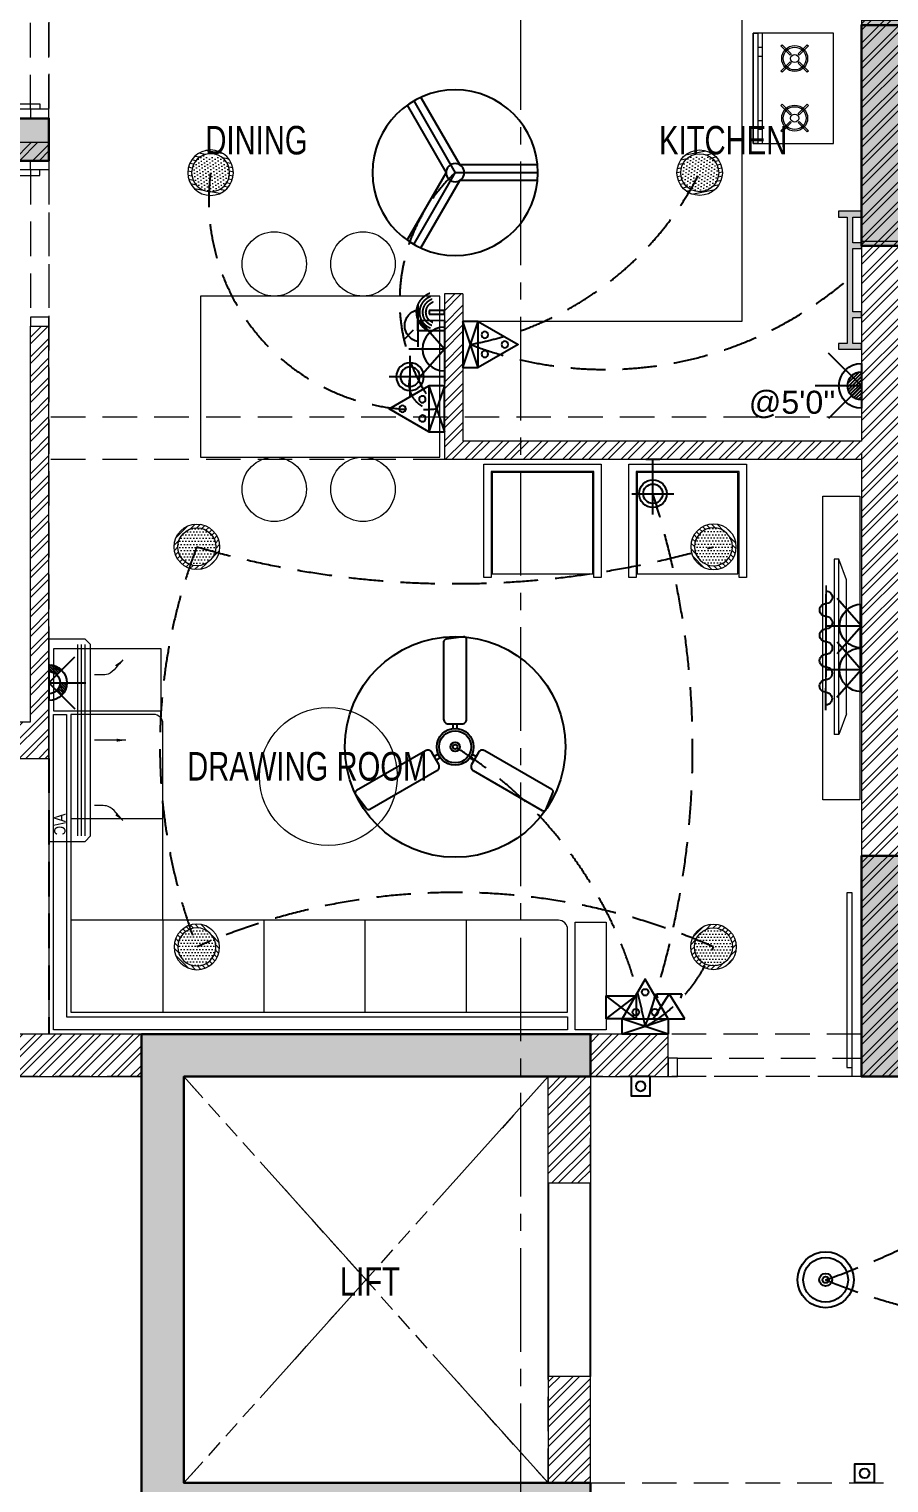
# Model space of a CAD drawing. Header units: inches. Extents: x 822859 to 1009930, y 496782 to 576896.
# Drawn here: x 829785 to 834459, y 551813 to 559716 of the extents above; entities that cross this region are included whole.
import ezdxf
from ezdxf.enums import TextEntityAlignment as Align

# ---------------------------------------------------------------- set-up
doc = ezdxf.new("R2010")
doc.units = ezdxf.units.IN
doc.header["$LTSCALE"] = 750
doc.header["$MEASUREMENT"] = 0
for name, pattern in [('CENTER', [2, 1.25, -0.25, 0.25, -0.25]), ('CENTER2', [1.125, 0.75, -0.125, 0.125, -0.125]), ('DASHED', [0.75, 0.5, -0.25]), ('HIDDEN', [0.375, 0.25, -0.125]), ('HIDDEN2', [0.1875, 0.125, -0.0625])]:
    doc.linetypes.add(name, pattern=pattern)
for name, color, linetype, lineweight in [('1 x 15 W green led dl', 84, 'Continuous', 5), ('COLUMN', 5, 'Continuous', 13), ('d-fur', 250, 'Continuous', 9), ('DOOR-MSA', 8, 'Continuous', 13), ('DOTTED LINE-MSA', 8, 'HIDDEN2', 13), ('ELE-01-MSA', 8, 'Continuous', 18), ('FURNITURE-MSA', 251, 'Continuous', 5), ('HVAC-HW UNIT', 1, 'Continuous', 13), ('PE-02 1x40w wall tube light point', 76, 'Continuous', 5), ('S_B4_230x425', 15, 'HIDDEN', 20), ('S_B4_230x575', 10, 'HIDDEN', 20), ('S_B4_CUT OUT LINE', 9, 'Continuous', 20), ('S_C_ABOVE HP TO TOP', 5, 'Continuous', 30), ('S_C_UP TO TOP', 7, 'Continuous', 30), ('SECTION LINE', 14, 'CENTER', 9), ('TEXT ROOM NAME-MSA', 8, 'Continuous', 13), ('WALL HATCH-MSA', 251, 'Continuous', 9), ('WALL-MSA', 11, 'Continuous', 18), ('WINDOW-MSA', 8, 'Continuous', 13)]:
    doc.layers.add(name, color=color, linetype=linetype, lineweight=lineweight)
for name, color, linetype in [('AC 2 MODULE SWITCH', 6, 'DASHED'), ('CS SHEET', 7, 'Continuous'), ('E-18 wall light point', 3, 'Continuous'), ('E-39 call bell point', 1, 'Continuous'), ('E-40 call bell push point', 1, 'Continuous'), ('E-47 switch board', 1, 'Continuous'), ('E-49 5A plug point', 150, 'Continuous'), ('E-49a SB with 5A plug point', 5, 'Continuous'), ('E-50 15A plug point', 1, 'Continuous'), ('E-51 15 A AC PLUG POINT', 6, 'Continuous'), ('E-55 telephone point', 6, 'Continuous'), ('E-56 television point', 4, 'Continuous'), ('E-electrical text', 202, 'Continuous'), ('ELE-02-MSA', 8, 'Continuous'), ('ELE.fan', 30, 'Continuous'), ('ELE.WALL BRACKET', 3, 'Continuous'), ("Emg-42 4' fan point", 30, 'Continuous'), ('PE-E-Electrical Control', 150, 'HIDDEN'), ('PE-E-Electrical Control_Emg.', 1, 'HIDDEN'), ('R.C.C HATCH-MSA', 250, 'Continuous'), ('WIFI', 5, 'DASHED')]:
    doc.layers.add(name, color=color, linetype=linetype)
doc.styles.add('125pt1.6', font='simplex.shx', dxfattribs={"width": 0.6, "height": 200})
doc.styles.add('Arial-Reg', font='swisscl.ttf', dxfattribs={"height": 155})
doc.styles.add('MtXpl_Swis721_LtCn_B', font='swisscl.ttf')
doc.styles.add('NARROW', font='ARIALN.TTF', dxfattribs={"height": 2.25})
doc.styles.get("Standard").update_dxf_attribs({"font": 'arial.ttf'})
doc.dimstyles.new('DIM_50', dxfattribs={"dimtxt": 200, "dimasz": 100, "dimexe": 25, "dimexo": 5, "dimgap": 25, "dimtad": 1, "dimdec": 0, "dimzin": 0, "dimdsep": 46, "dimtxsty": '125pt1.6', "dimblk": 'ARCHTICK', "dimcen": 0.09, "dimclrd": 8, "dimclre": 8, "dimclrt": 7, "dimaunit": 1, "dimadec": 4, "dimazin": 0, "dimtfac": 1, "dimtdec": 0, "dimtmove": 2, "dimatfit": 1, "dimfxl": 150, "dimfxlon": 1, "dimtolj": 1, "dimtzin": 0, "dimarcsym": 1})
pattern_1 = [(45, (-830625.795, -554021.86), (-53.0330086, 53.0330086), []), (45, (-830590.44, -554021.86), (-53.0330086, 53.0330086), [])]

# ---------------------------------------------------------------- blocks, each defined once
blk = doc.blocks.new('A$C37e82350')
at = {"layer": 'SECTION LINE', "linetype": 'CENTER2'}
blk.add_lwpolyline([(-2541.6, -2026.8), (-2541.6, -2083.3), (61391, -2083.3), (61391, -2039.2)], dxfattribs=at)
blk = doc.blocks.new('BLOCK-G & H TYPICAL COLOUMN')
at = {"layer": 'R.C.C HATCH-MSA'}
h = blk.add_hatch(color=256, dxfattribs=at)
h.dxf.hatch_style = 1
h.paths.add_polyline_path([(172697.62, -104207.75), (172688.57, -104207.75), (172688.57, -104255), (172697.62, -104255)])
h.paths.add_polyline_path([(172327.12, -104207.75), (172336.18, -104207.75), (172336.18, -104255), (172327.12, -104255)])
h.paths.add_polyline_path([(172819.88, -104207.75), (172819.88, -104216.81), (172867.12, -104216.81), (172867.12, -104207.75)])
h.paths.add_polyline_path([(172204.87, -104207.75), (172204.87, -104216.81), (172157.62, -104216.81), (172157.62, -104207.75)])
h.paths.add_polyline_path([(172561.18, -104240.06), (172552.12, -104240.06), (172552.12, -104287.31), (172561.18, -104287.31)])
h.paths.add_polyline_path([(172463.57, -104240.06), (172472.62, -104240.06), (172472.62, -104287.31), (172463.57, -104287.31)])
h.paths.add_polyline_path([(172177.87, -104422.2), (172177.87, -104431.25), (172130.62, -104431.25), (172130.62, -104422.2)])
h.paths.add_polyline_path([(172894.12, -104422.2), (172894.12, -104431.25), (172846.88, -104431.25), (172846.88, -104422.2)])
h.paths.add_polyline_path([(172336.12, -104486.75), (172336.12, -104495.81), (172288.87, -104495.81), (172288.87, -104486.75)])
h.paths.add_polyline_path([(172202.62, -104543.75), (172202.62, -104552.81), (172155.37, -104552.81), (172155.37, -104543.75)])
h.paths.add_polyline_path([(172822.13, -104543.75), (172822.13, -104552.81), (172869.37, -104552.81), (172869.37, -104543.75)])
h.paths.add_polyline_path([(172516.9, -104495.81), (172507.85, -104495.81), (172507.85, -104448.56), (172516.9, -104448.56)])
h.paths.add_polyline_path([(172697.62, -104104.25), (172688.57, -104104.25), (172688.57, -104057.01), (172697.62, -104057.01)])
h.paths.add_polyline_path([(172327.12, -104104.25), (172336.18, -104104.25), (172336.18, -104057.01), (172327.12, -104057.01)])
h.paths.add_polyline_path([(172819.88, -104104.25), (172819.88, -104095.2), (172867.12, -104095.2), (172867.12, -104104.25)])
h.paths.add_polyline_path([(172204.87, -104104.25), (172204.87, -104095.2), (172157.62, -104095.2), (172157.62, -104104.25)])
h.paths.add_polyline_path([(172561.18, -104071.94), (172552.12, -104071.94), (172552.12, -104024.7), (172561.18, -104024.7)])
h.paths.add_polyline_path([(172463.57, -104071.94), (172472.62, -104071.94), (172472.62, -104024.7), (172463.57, -104024.7)])
h.paths.add_polyline_path([(172177.87, -103889.81), (172177.87, -103880.75), (172130.62, -103880.75), (172130.62, -103889.81)])
h.paths.add_polyline_path([(172894.12, -103889.81), (172894.12, -103880.75), (172846.88, -103880.75), (172846.88, -103889.81)])
h.paths.add_polyline_path([(172336.12, -103825.25), (172336.12, -103816.2), (172288.87, -103816.2), (172288.87, -103825.25)])
h.paths.add_polyline_path([(172202.62, -103768.25), (172202.62, -103759.2), (172155.37, -103759.2), (172155.37, -103768.25)])
h.paths.add_polyline_path([(172822.13, -103768.25), (172822.13, -103759.2), (172869.37, -103759.2), (172869.37, -103768.25)])
h.paths.add_polyline_path([(172516.9, -103816.2), (172507.85, -103816.2), (172507.85, -103863.44), (172516.9, -103863.44)])
h.paths.add_polyline_path([(172548.37, -103699.31), (172548.37, -103690.25), (172595.62, -103690.25), (172595.62, -103699.31)])
h.paths.add_polyline_path([(172476.37, -103699.31), (172476.37, -103690.25), (172429.13, -103690.25), (172429.13, -103699.31)])
h.paths.add_polyline_path([(172726.82, -103612.31), (172726.82, -103603.25), (172774.06, -103603.25), (172774.06, -103612.31)])
h.paths.add_polyline_path([(172297.93, -103612.31), (172297.93, -103603.25), (172250.69, -103603.25), (172250.69, -103612.31)])
h.paths.add_polyline_path([(172920.37, -103523.81), (172920.37, -103514.75), (172857.56, -103514.75), (172857.56, -103523.81)])
h.paths.add_polyline_path([(172104.37, -103523.81), (172104.37, -103514.75), (172167.19, -103514.75), (172167.19, -103523.81)])
h.paths.add_polyline_path([(172476.37, -103492.94), (172467.32, -103492.94), (172467.32, -103445.7), (172476.37, -103445.7)])
h.paths.add_polyline_path([(172548.37, -103492.94), (172557.43, -103492.94), (172557.43, -103445.7), (172548.37, -103445.7)])
h.paths.add_polyline_path([(172663.43, -103454.75), (172759.5, -103454.75), (172759.5, -103349.7), (172663.43, -103349.7), (172663.43, -103358.75), (172750.44, -103358.75), (172750.44, -103445.7), (172663.43, -103445.7)])
h.paths.add_polyline_path([(172361.32, -103454.75), (172265.25, -103454.75), (172265.25, -103349.7), (172361.32, -103349.7), (172361.32, -103358.75), (172274.31, -103358.75), (172274.31, -103445.7), (172361.32, -103445.7)])
h.paths.add_polyline_path([(172428.37, -103358.75), (172419.32, -103358.75), (172419.32, -103311.51), (172428.37, -103311.51)])
h.paths.add_polyline_path([(172428.37, -103132.74), (172419.32, -103132.74), (172419.32, -103179.99), (172428.37, -103179.99)])
h.paths.add_polyline_path([(172151.62, -103286.75), (172151.62, -103277.7), (172104.37, -103277.7), (172104.37, -103286.75)])
h.paths.add_polyline_path([(172245.43, -103162.74), (172245.43, -103153.68), (172198.19, -103153.68), (172198.19, -103162.74)])
h.paths.add_polyline_path([(172428.37, -103021.25), (172419.32, -103021.25), (172419.32, -103068.5), (172428.37, -103068.5)])
h.paths.add_polyline_path([(172245.43, -102997.25), (172236.37, -102997.25), (172236.37, -103044.5), (172245.43, -103044.5)])
h.paths.add_polyline_path([(172104.37, -102997.25), (172104.37, -103006.31), (172151.62, -103006.31), (172151.62, -102997.25)])
h.paths.add_polyline_path([(172596.37, -103358.75), (172605.43, -103358.75), (172605.43, -103311.51), (172596.37, -103311.51)])
h.paths.add_polyline_path([(172596.37, -103132.74), (172605.43, -103132.74), (172605.43, -103179.99), (172596.37, -103179.99)])
h.paths.add_polyline_path([(172873.13, -103286.75), (172873.13, -103277.7), (172920.37, -103277.7), (172920.37, -103286.75)])
h.paths.add_polyline_path([(172779.32, -103162.74), (172779.32, -103153.68), (172826.56, -103153.68), (172826.56, -103162.74)])
h.paths.add_polyline_path([(172596.37, -103021.25), (172605.43, -103021.25), (172605.43, -103068.5), (172596.37, -103068.5)])
h.paths.add_polyline_path([(172779.32, -102997.25), (172788.37, -102997.25), (172788.37, -103044.5), (172779.32, -103044.5)])
h.paths.add_polyline_path([(172920.37, -102997.25), (172920.37, -103006.31), (172873.13, -103006.31), (172873.13, -102997.25)])
h.paths.add_polyline_path([(172548.37, -104612.7), (172548.37, -104621.75), (172595.62, -104621.75), (172595.62, -104612.7)])
h.paths.add_polyline_path([(172476.37, -104612.7), (172476.37, -104621.75), (172429.13, -104621.75), (172429.13, -104612.7)])
h.paths.add_polyline_path([(172297.93, -104699.7), (172297.93, -104708.75), (172250.69, -104708.75), (172250.69, -104699.7)])
h.paths.add_polyline_path([(172104.37, -104788.2), (172104.37, -104797.25), (172167.19, -104797.25), (172167.19, -104788.2)])
h.paths.add_polyline_path([(172726.82, -104699.7), (172726.82, -104708.75), (172774.06, -104708.75), (172774.06, -104699.7)])
h.paths.add_polyline_path([(172920.37, -104788.2), (172920.37, -104797.25), (172857.56, -104797.25), (172857.56, -104788.2)])
h.paths.add_polyline_path([(172476.37, -104819.06), (172467.32, -104819.06), (172467.32, -104866.31), (172476.37, -104866.31)])
h.paths.add_polyline_path([(172548.37, -104819.06), (172557.43, -104819.06), (172557.43, -104866.31), (172548.37, -104866.31)])
h.paths.add_polyline_path([(172663.43, -104857.25), (172759.5, -104857.25), (172759.5, -104962.31), (172663.43, -104962.31), (172663.43, -104953.25), (172750.44, -104953.25), (172750.44, -104866.31), (172663.43, -104866.31)])
h.paths.add_polyline_path([(172361.32, -104857.25), (172265.25, -104857.25), (172265.25, -104962.31), (172361.32, -104962.31), (172361.32, -104953.25), (172274.31, -104953.25), (172274.31, -104866.31), (172361.32, -104866.31)])
h.paths.add_polyline_path([(172428.37, -104953.25), (172419.32, -104953.25), (172419.32, -105000.5), (172428.37, -105000.5)])
h.paths.add_polyline_path([(172428.37, -105178.31), (172419.32, -105178.31), (172419.32, -105131.06), (172428.37, -105131.06)])
h.paths.add_polyline_path([(172151.62, -105025.25), (172151.62, -105034.31), (172104.37, -105034.31), (172104.37, -105025.25)])
h.paths.add_polyline_path([(172245.43, -105072.5), (172236.37, -105072.5), (172236.37, -105025.25), (172245.43, -105025.25)])
h.paths.add_polyline_path([(172428.37, -105290.75), (172419.32, -105290.75), (172419.32, -105243.51), (172428.37, -105243.51)])
h.paths.add_polyline_path([(172245.43, -105314.75), (172236.37, -105314.75), (172236.37, -105267.51), (172245.43, -105267.51)])
h.paths.add_polyline_path([(172104.37, -105277.35), (172113.43, -105277.35), (172113.43, -105314.75), (172104.37, -105314.75)])
h.paths.add_polyline_path([(172596.37, -104953.25), (172605.43, -104953.25), (172605.43, -105000.5), (172596.37, -105000.5)])
h.paths.add_polyline_path([(172596.37, -105178.31), (172605.43, -105178.31), (172605.43, -105131.06), (172596.37, -105131.06)])
h.paths.add_polyline_path([(172873.13, -105025.25), (172873.13, -105034.31), (172920.37, -105034.31), (172920.37, -105025.25)])
h.paths.add_polyline_path([(172788.37, -105025.25), (172779.32, -105025.25), (172779.32, -105072.5), (172788.37, -105072.5)])
h.paths.add_polyline_path([(172596.37, -105290.75), (172605.43, -105290.75), (172605.43, -105243.51), (172596.37, -105243.51)])
h.paths.add_polyline_path([(172779.32, -105314.75), (172788.37, -105314.75), (172788.37, -105267.51), (172779.32, -105267.51)])
h.paths.add_polyline_path([(172911.32, -105314.75), (172920.37, -105314.75), (172920.37, -105277.35), (172911.32, -105277.35)])
h.paths.add_polyline_path([(172688.63, -104486.75), (172688.63, -104495.81), (172735.87, -104495.81), (172735.87, -104486.75)])
h.paths.add_polyline_path([(172688.63, -103825.25), (172688.63, -103816.2), (172735.87, -103816.2), (172735.87, -103825.25)])
at = {"layer": 'COLUMN'}
for points in [[(172428.37, -103132.74), (172419.32, -103132.74), (172419.32, -103179.99), (172428.37, -103179.99)], [(172245.43, -103162.74), (172245.43, -103153.68), (172198.19, -103153.68), (172198.19, -103162.74)], [(172428.37, -103358.75), (172419.32, -103358.75), (172419.32, -103311.51), (172428.37, -103311.51)], [(172361.32, -103454.75), (172265.25, -103454.75), (172265.25, -103349.7), (172361.32, -103349.7), (172361.32, -103358.75), (172274.31, -103358.75), (172274.31, -103445.7), (172361.32, -103445.7)]]:
    blk.add_lwpolyline(points, close=True, dxfattribs=at)
blk = doc.blocks.new('A$C16cd5f5f')
at = {"layer": 'WINDOW-MSA', "ltscale": 5000}
for points in [[(50, 50), (50, 850), (80, 850), (80, 50)], [(0, 0), (50, 0), (50, 100), (0, 100)], [(900, 0), (850, 0), (850, 100), (900, 100)]]:
    blk.add_lwpolyline(points, close=True, dxfattribs=at)
at = {"layer": 'WINDOW-MSA', "linetype": 'HIDDEN', "elevation": 0}
blk.add_lwpolyline([(50, 100), (850, 100)], dxfattribs=at)
at = {"layer": 'WINDOW-MSA', "linetype": 'HIDDEN'}
blk.add_lwpolyline([(50, 0), (850, 0)], dxfattribs=at)
blk = doc.blocks.new('G$C7997B730')
at = {"layer": 'FURNITURE-MSA'}
for p, q in [((36, 1325, 0), (0, 1325, 0)), ((0, 1325, 0), (0, 0, 0)), ((36, 1325, 0), (0, 1325, 0)), ((93, 1169, 0), (36, 1325, 0)), ((36, 0, 0), (36, 1325, 0)), ((93, 1169, 0), (36, 1325, 0)), ((93, 156, 0), (93, 1169, 0)), ((93, 156, 0), (36, 0, 0)), ((36, 0, 0), (0, 0, 0))]:
    blk.add_line(p, q, dxfattribs=at)
blk = doc.blocks.new('A$C0454f6c0')
at = {"layer": 'WINDOW-MSA', "ltscale": 5000}
for points in [[(0, 1050), (0, 1000), (-100, 1000), (-100, 1050)], [(0, 0), (0, 50), (-100, 50), (-100, 0)]]:
    blk.add_lwpolyline(points, close=True, dxfattribs=at)
at = {"layer": 'WINDOW-MSA', "linetype": 'HIDDEN'}
for points in [[(-100, 1000), (-100, 50)], [(0, 50), (0, 1000)]]:
    blk.add_lwpolyline(points, dxfattribs=at)
at = {"layer": 'WINDOW-MSA', "ltscale": 5000, "elevation": 0}
blk.add_lwpolyline([(-50, 50), (-1000, 50), (-1000, 80), (-50, 80)], close=True, dxfattribs=at)
blk = doc.blocks.new('STUV')
at = {"layer": 'FURNITURE-MSA'}
for p, q in [((168.7, 0, 0), (168.7, -600, 0)), ((-81.5, -69.6), (-75.3, -63.3)), ((-31.4, -119.7), (-81.5, -69.6)), ((-75.3, -63.3), (-25.2, -113.4)), ((11.8, -113.4), (61.9, -63.3)), ((68.2, -69.6), (18.1, -119.7)), ((61.9, -63.3), (68.2, -69.6)), ((168.7, -75.9, 0), (193.7, -75.9, 0)), ((-81.5, -206.8), (-31.4, -156.7)), ((-25.2, -113.4), (-31.4, -119.7)), ((-31.4, -156.7), (-25.2, -162.9)), ((18.1, -119.7), (11.8, -113.4)), ((11.8, -162.9), (18.1, -156.7)), ((18.1, -156.7), (68.2, -206.8)), ((193.7, -125.7, 0), (168.7, -125.7, 0)), ((-75.3, -213), (-81.5, -206.8)), ((-25.2, -162.9), (-75.3, -213)), ((61.9, -213), (11.8, -162.9)), ((68.2, -206.8), (61.9, -213)), ((-81.5, -393.2), (-75.3, -387)), ((-31.4, -443.3), (-81.5, -393.2)), ((-75.3, -387), (-25.2, -437.1)), ((11.8, -437.1), (61.9, -387)), ((68.2, -393.2), (18.1, -443.3)), ((61.9, -387), (68.2, -393.2)), ((-25.2, -437.1), (-31.4, -443.3)), ((18.1, -443.3), (11.8, -437.1)), ((-81.5, -530.4), (-31.4, -480.3)), ((-75.3, -536.7), (-81.5, -530.4)), ((-25.2, -486.6), (-75.3, -536.7)), ((-31.4, -480.3), (-25.2, -486.6)), ((11.8, -486.6), (18.1, -480.3)), ((61.9, -536.7), (11.8, -486.6)), ((18.1, -480.3), (68.2, -530.4)), ((68.2, -530.4), (61.9, -536.7)), ((193.7, -474.3, 0), (168.7, -474.3, 0)), ((193.7, -524.1, 0), (168.7, -524.1, 0))]:
    blk.add_line(p, q, dxfattribs=at)
for points in [[(-218.6, -600), (218.6, -600), (218.6, 0), (-218.6, 0)], [(218.6, -600), (193.7, -600), (193.7, 0), (218.6, 0)]]:
    blk.add_lwpolyline(points, close=True, dxfattribs=at)
for centre, radius in [((-6.7, -138.2), 70.6), ((-6.7, -138.2), 61.8), ((-6.7, -138.2), 22.1), ((-6.7, -461.8), 70.6), ((-6.7, -461.8), 61.8), ((-6.7, -461.8), 22.1)]:
    blk.add_circle(centre, radius, dxfattribs=at)
blk = doc.blocks.new('A$Caebde61c')
at = {"layer": 'FURNITURE-MSA'}
for p, q in [((7349.6, -2325), (7349.6, -5077.1)), ((7349.6, -5077.1), (5832.8, -5077.1)), ((4202.8, -7780.8, 0), (3702.8, -7780.8, 0)), ((4202.8, -8332.1, 0), (3702.8, -8332.1, 0)), ((4202.8, -8332.1, 0), (4202.8, -8832.1, 0)), ((4752.8, -8832.1), (4752.8, -8332.1)), ((5302.8, -8832.1), (5302.8, -8332.1)), ((5852.8, -8832.1), (5852.8, -8332.1))]:
    blk.add_line(p, q, dxfattribs=at)
for points in [[(4407.8, -5814.6), (5707.8, -5814.6), (5707.8, -4939.6), (4407.8, -4939.6)], [(7790.3, -6027.1), (7990.3, -6027.1), (7990.3, -7677.1), (7790.3, -7677.1)], [(4192.5, -7193.5), (4192.5, -6857.1), (3607.5, -6857.1), (3607.5, -7193.5)], [(3607.5, -7213.5), (3677.8, -7213.5), (3677.8, -8857.1), (6402.8, -8857.1), (6402.8, -8927.1), (3607.8, -8927.1)], [(6442.7, -8342.4), (6612.8, -8342.4), (6612.8, -8927.4), (6442.7, -8927.4)]]:
    blk.add_lwpolyline(points, close=True, dxfattribs=at)
blk.add_lwpolyline([(3702.8, -8832.1), (6402.8, -8832.1), (6402.8, -8382.1, 0.414214), (6352.8, -8332.1), (4202.8, -8332.1), (4202.8, -7263.5, 0.414214), (4152.8, -7213.5), (3702.8, -7213.5), (3702.8, -8832.1)], format="xyb", dxfattribs=at)
for centre, radius in [((4807.8, -4764.6), 175), ((5290.2, -4764.6), 175), ((4807.8, -5989.6), 175), ((5290.2, -5989.6), 175), ((5101.9, -7550.7, 0), 375)]:
    blk.add_circle(centre, radius, dxfattribs=at)
at = {"layer": 'FURNITURE-MSA', "rotation": 180}
blk.add_blockref('STUV', (7630.1, -4109.9), dxfattribs=at)
blk = doc.blocks.new('DRHASHGSDG')
at = {"layer": 'WALL HATCH-MSA'}
h = blk.add_hatch(dxfattribs=at)
h.set_pattern_fill('ANSI32', color=256, scale=200)
h.set_pattern_definition([(45, (2516.35, 117.675), (-53.033, 53.033), []), (45, (2551.704, 117.675), (-53.033, 53.033), [])])
h.paths.add_polyline_path([(2210, 230), (2633.3, 230), (2633.3, 0), (2210, 0)])
h.paths.add_polyline_path([(1416.5, 4255), (1416.5, 3355), (3683.3, 3355), (3683.3, 0), (3913.3, 0), (3913.3, 9182.1), (3683.3, 9182.1), (3683.3, 3455), (1516.5, 3455), (1516.5, 4255)])
h = blk.add_hatch(dxfattribs=at)
h.set_pattern_fill('ANSI32', color=256, scale=200)
h.set_pattern_definition(pattern_1)
h.paths.add_polyline_path([(-4316.3, 6432.1), (-4316.3, 4578.8), (-4216.3, 4578.8), (-4216.3, 4978.8), (-733.5, 4978.8), (-733.5, 5078.8), (-4216.3, 5078.8), (-4216.3, 6432.1)])
h = blk.add_hatch(dxfattribs=at)
h.set_pattern_fill('ANSI32', color=256, scale=200)
h.set_pattern_definition([(45, (-822.57, 121.48), (-53.033, 53.033), []), (45, (-787.21, 121.48), (-53.033, 53.033), [])])
h.paths.add_polyline_path([(-1563.5, 230), (-1563.5, 0), (-230, 0), (-230, 230)])
h.paths.add_polyline_path([(-4316.3, 3028.8), (-4316.3, 1828.8), (-963.5, 1828.8), (-963.5, 1730), (-733.5, 1730), (-733.5, 4078.8), (-833.5, 4078.8), (-833.5, 1928.8), (-4216.3, 1928.8), (-4216.3, 3028.8)])
h = blk.add_hatch(dxfattribs=at)
h.set_pattern_fill('ANSI32', color=256, scale=200)
h.set_pattern_definition(pattern_1)
h.paths.add_polyline_path([(1980, -579.2), (1980, 0), (2210, 0), (2210, -579.2)])
h = blk.add_hatch(dxfattribs=at)
h.set_pattern_fill('ANSI32', color=256, scale=200)
h.set_pattern_definition(pattern_1)
h.paths.add_polyline_path([(1980, -1629.2), (1980, -2208.4), (2210, -2208.4), (2210, -1629.2)])
at = {"layer": 'd-fur', "ltscale": 100}
for points in [[(2269.2, 2713.9), (2229.2, 2713.9), (2229.2, 3290), (1670.5, 3290), (1670.5, 2713.9), (1630.5, 2713.9), (1630.5, 3330), (2269.2, 3330)], [(3057.9, 2713.9), (3017.9, 2713.9), (3017.9, 3290), (2459.2, 3290), (2459.2, 2713.9), (2419.2, 2713.9), (2419.2, 3330), (3057.9, 3330)], [(1676.5, 2733.9), (2223.2, 2733.9), (2223.2, 3284), (1676.5, 3284)], [(2465.2, 2733.9), (3011.9, 2733.9), (3011.9, 3284), (2465.2, 3284)]]:
    blk.add_lwpolyline(points, close=True, dxfattribs=at)
at = {"layer": 'DOTTED LINE-MSA'}
for p, q in [((1980, 0), (0, -2208.4)), ((1980, -2208.4), (0, 0))]:
    blk.add_line(p, q, dxfattribs=at)
at = {"layer": 'ELE-02-MSA', "linetype": 'HIDDEN'}
blk.add_line((-733.5, 1730), (-733.5, 230), dxfattribs=at)
at = {"layer": 'ELE-02-MSA'}
for p, q in [((1980, -579.2), (1980, -1629.2)), ((2210, -1629.2), (2210, -579.2))]:
    blk.add_line(p, q, dxfattribs=at)
at = {"layer": 'WALL-MSA'}
for p, q in [((3683.3, 9182.1), (3683.3, 3455)), ((-4216.3, 5078.8), (-733.5, 5078.8)), ((-733.5, 4978.8), (-733.5, 5078.8)), ((-4216.3, 4978.8), (-733.5, 4978.8)), ((1516.5, 4255), (1416.5, 4255)), ((1416.5, 4255), (1416.5, 3355)), ((1516.5, 4255), (1516.5, 3455)), ((-833.5, 4078.8), (-733.5, 4078.8)), ((-833.5, 1928.8), (-833.5, 4078.8)), ((-733.5, 1730), (-733.5, 4078.8)), ((3683.3, 3455), (1516.5, 3455)), ((3683.3, 3355), (1416.5, 3355)), ((3683.3, 3355), (3683.3, 0)), ((-4216.3, 1928.8), (-833.5, 1928.8)), ((3683.3, 0), (3913.3, 0))]:
    blk.add_line(p, q, dxfattribs=at)
at = {"layer": 'WALL-MSA', "linetype": 'ByBlock'}
blk.add_line((-963.5, 1730), (-733.5, 1730), dxfattribs=at)
at = {"layer": 'WALL-MSA'}
for points in [[(-230, 230), (-1563.5, 230), (-1563.5, 0), (-230, 0)], [(2210, -2208.4), (2210, -1629.2), (1980, -1629.2), (1980, -2208.4)]]:
    blk.add_lwpolyline(points, close=True, dxfattribs=at)
for points in [[(2210, 230), (2210, -579.2), (1980, -579.2), (1980, 0), (2633.3, 0)], [(2633.3, 0), (2633.3, 230), (2210, 230)]]:
    blk.add_lwpolyline(points, dxfattribs=at)
at = {"color": 2, "rotation": 270}
blk.add_blockref('A$C37e82350', (3913.3, 9182.1), dxfattribs=at)
at = {"layer": 'COLUMN', "xscale": 25.4, "yscale": 25.4, "zscale": 25.4}
blk.add_blockref('BLOCK-G & H TYPICAL COLOUMN', (-4375767.4, 2625312.3), dxfattribs=at)
at = {"layer": 'DOOR-MSA', "extrusion": (2.86986e-42, -1.29247e-26, -1), "xscale": -1, "zscale": -1, "rotation": 270}
blk.add_blockref('A$C16cd5f5f', (733.5, 5208.8, 0), dxfattribs=at)
at = {"layer": 'DOOR-MSA', "xscale": -1, "rotation": 89.99999999999997}
blk.add_blockref('A$C16cd5f5f', (-733.5, 4978.8, 0), dxfattribs=at)
at = {"layer": 'DOOR-MSA', "extrusion": (-1.86541e-41, 1.29247e-26, -1), "zscale": -1, "rotation": 270}
blk.add_blockref('A$C0454f6c0', (-3683.3, 0, 0), dxfattribs=at)
at = {"layer": 'ELE-01-MSA', "xscale": 0.7200000000000015, "yscale": 0.7200000000000015, "zscale": 0.7200000000000015}
blk.add_blockref('G$C7997B730', (3534.8, 1859.6, 0), dxfattribs=at)
at = {"layer": 'FURNITURE-MSA'}
blk.add_blockref('A$Caebde61c', (-4316.3, 9182.1), dxfattribs=at)
at = {"layer": 'TEXT ROOM NAME-MSA', "lineweight": 0}
for s, style, p in [('DINING', 'MtXpl_Swis721_LtCn_B', (116.9, 5012.8)), ('KITCHEN', 'MtXpl_Swis721_LtCn_B', (2583.3, 5012.8)), ('DRAWING ROOM', 'MtXpl_Swis721_LtCn_B', (17.9, 1609.5)), ('LIFT', 'Arial-Reg', (848.2, -1190.8))]:
    blk.add_text(s, height=155, dxfattribs=dict(at, style=style)).set_placement(p)
blk = doc.blocks.new('C-230x1200')
at = {"layer": 'S_C_ABOVE HP TO TOP'}
h = blk.add_hatch(color=250, dxfattribs=at)
h.dxf.hatch_style = 1
h.paths.add_polyline_path([(-230, 1200), (-230, 0), (0, 0), (0, 1200)])
at = {"layer": 'S_C_ABOVE HP TO TOP', "color": 8}
blk.add_lwpolyline([(0, 1200), (-230, 1200), (-230, 0), (0, 0)], close=True, dxfattribs=at)
blk = doc.blocks.new('zw$A6E')
at = {"layer": 'S_C_UP TO TOP', "lineweight": 0}
h = blk.add_hatch(color=250, dxfattribs=at)
h.dxf.hatch_style = 1
h.paths.add_polyline_path([(-9883.8, -2438.4), (-12323.8, -2438.4), (-12323.8, 230), (-9883.8, 230), (-9883.8, 0), (-12093.8, 0), (-12093.8, -2208.4), (-9883.8, -2208.4)])
h = blk.add_hatch(color=250, dxfattribs=at)
h.dxf.hatch_style = 1
h.paths.add_polyline_path([(-12323.8, 0), (-12323.8, 0), (-12323.8, 230), (-12323.8, 230), (-9883.8, 230), (-9883.8, 0), (-12093.8, 0), (-12093.8, -2208.4), (-9883.8, -2208.4), (-9883.8, -2438.4), (-12323.8, -2438.4)])
at = {"layer": 'S_B4_230x425', "color": 8}
for p, q in [((-8410.5, 3585), (-12827.3, 3585)), ((-8410.5, 3355), (-12827.3, 3355))]:
    blk.add_line(p, q, dxfattribs=at)
at = {"layer": 'S_B4_230x575', "color": 8}
for p, q in [((-12827.3, 7982.1), (-12827.3, 5208.8)), ((-12827.3, 4978.8), (-12827.3, 230)), ((-8410.5, 4516.4), (-8410.5, 1200)), ((-12323.8, 230), (-13657.3, 230)), ((-8410.5, 230), (-9883.8, 230)), ((-12323.8, 0), (-13657.3, 0)), ((-10113.8, -2208.4), (-10113.8, 0)), ((-8410.5, 0), (-9883.8, 0)), ((-9883.8, -2208.4), (-9883.8, 0)), ((-12323.8, -2208.4), (-12323.8, -2438.4)), ((-9883.8, -2208.4), (-7191.3, -2208.4))]:
    blk.add_line(p, q, dxfattribs=at)
at = {"layer": 'S_B4_CUT OUT LINE', "color": 252, "linetype": 'HIDDEN', "ltscale": 5}
for p, q in [((-10113.8, -2208.4), (-12093.8, 0)), ((-10113.8, 0), (-12093.8, -2208.4))]:
    blk.add_line(p, q, dxfattribs=at)
at = {"layer": 'S_C_UP TO TOP', "elevation": 0}
blk.add_lwpolyline([(-9883.8, -2438.4), (-12323.8, -2438.4), (-12323.8, 230), (-9883.8, 230), (-9883.8, 0), (-12093.8, 0), (-12093.8, -2208.4), (-9883.8, -2208.4)], close=True, dxfattribs=at)
blk.add_lwpolyline([(-12323.8, 0), (-12323.8, 0), (-12323.8, 230), (-12323.8, 230), (-12323.8, 230), (-9883.8, 230), (-9883.8, 0), (-12093.8, 0), (-12093.8, -2208.4), (-9883.8, -2208.4), (-9883.8, -2438.4), (-12323.8, -2438.4), (-12323.8, 0)], dxfattribs=at)
at = {"layer": 'S_C_ABOVE HP TO TOP', "xscale": -1}
for p, rotation in [((-8180.5, 5716.4), 180), ((-12827.3, 4978.8), 89.99999999999999)]:
    blk.add_blockref('C-230x1200', p, dxfattribs=dict(at, rotation=rotation))
at = {"layer": 'S_C_ABOVE HP TO TOP'}
blk.add_blockref('C-230x1200', (-8180.5, 0), dxfattribs=at)
blk = doc.blocks.new('EL WALL BRACKET')
at = {"layer": 'ELE.WALL BRACKET'}
for major_axis, start_param, end_param in [((-107.7, 107.7), 0.785398, 7.068583), ((86.1, 86.1), 2.356194490192304, 8.639379797371891), ((-24.5, 24.5), 0.785398, 7.068583), ((12.2, 12.2), 2.356194490189837, 8.639379797369424)]:
    blk.add_ellipse((0, 0), major_axis=major_axis, ratio=1, start_param=start_param, end_param=end_param, dxfattribs=at)
blk = doc.blocks.new('F12')
at = {"color": 7}
for p, q in [((-0.115, 0.993), (-0.115, 1.25)), ((0.115, 0.993), (0.115, 1.25)), ((-0.918, -0.397), (-1.14, -0.525)), ((-0.803, -0.596), (-1.025, -0.725)), ((0.803, -0.596), (1.025, -0.725)), ((0.918, -0.397), (1.14, -0.525))]:
    blk.add_line(p, q, dxfattribs=at)
for points in [[(-0.375, 1.25), (0.375, 1.25, 0.414214), (0.625, 1.5), (0.625, 5.831, 0.453094), (0.455, 5.98), (-0.495, 5.855, 0.376373), (-0.625, 5.706), (-0.625, 1.5, 0.414214)], [(-0.895, -0.95), (-1.27, -0.3, 0.414214), (-1.612, -0.209), (-5.362, -2.374, 0.453094), (-5.406, -2.596), (-4.823, -3.356, 0.376373), (-4.629, -3.394), (-0.987, -1.291, 0.414214)], [(1.27, -0.3), (0.895, -0.95, 0.414214), (0.987, -1.291), (4.737, -3.457, 0.453094), (4.951, -3.384), (5.318, -2.499, 0.376373), (5.254, -2.312), (1.612, -0.209, 0.414214)]]:
    blk.add_lwpolyline(points, format="xyb", close=True, dxfattribs=at)
for radius in [6, 1, 0.25]:
    blk.add_circle((0, 0), radius)
for radius in [0.875, 0.125]:
    blk.add_circle((0, 0), radius, dxfattribs=at)
blk = doc.blocks.new('P-01')
for p, q in [((-0.5, 0), (-0.5, 3.09)), ((-0.5, 0), (-2.91, 2.12)), ((-0.5, 0), (1.91, 2.12)), ((1.41, 0), (-2.41, 0))]:
    blk.add_line(p, q)
blk.add_arc((-0.5, 0), 1.91, 0.0293, 179.9707)
blk = doc.blocks.new('A$C39A77DF2')
at = {"layer": 'E-49 5A plug point', "xscale": -62.36633987703786, "yscale": 62.36633987703786, "zscale": 79.20525164419156, "rotation": 270}
blk.add_blockref('P-01', (0, 31.2), dxfattribs=at)
blk = doc.blocks.new('TV-02')
at = {"const_width": 0.171}
blk.add_lwpolyline([(4.52, 0), (-6.36, 0)], dxfattribs=at)
at = {"ltscale": 100}
for centre, major_axis, start_param, end_param in [((-5.34, 0), (0.39, 0.39), 5.497787, 8.63938), ((-3.13, 0), (0.39, 0.39), 5.497787, 8.63938), ((-0.92, 0), (0.39, 0.39), 5.497787, 8.63938), ((0.18, 0), (0.39, 0.39), 2.356194, 5.497787), ((1.28, 0), (-0.39, 0.39), 3.926991, 7.068583), ((2.39, 0), (0.39, 0.39), 2.356194, 5.497787), ((3.49, 0), (-0.39, 0.39), 3.926991, 7.068583), ((-4.23, 0), (0.39, 0.39), 2.356194, 5.497787), ((-2.03, 0), (-0.39, 0.39), 0.785398, 3.926991)]:
    blk.add_ellipse(centre, major_axis=major_axis, ratio=1, start_param=start_param, end_param=end_param, dxfattribs=at)
blk = doc.blocks.new('DLL')
at = {"linetype": 'HIDDEN'}
h = blk.add_hatch(dxfattribs=at)
h.set_pattern_fill('ANSI31', color=256, scale=0.255)
h.set_pattern_definition([(45, (0, 0), (-0.57249, 0.57249), [])])
h.paths.add_polyline_path([(4.64, 0, -1), (-4.64, 0, -1)])
h.paths.add_polyline_path([(-3.87, 0, 1), (3.87, 0, 1)], flags=16)
h = blk.add_hatch(dxfattribs=at)
h.set_pattern_fill('DOTS', color=8, scale=0.4)
h.set_pattern_definition([(0, (0, 0), (0.3175, 0.635), [0, -0.635])])
h.paths.add_polyline_path([(-3.87, 0, 1), (3.87, 0, 1)])
for radius in [4.64, 3.87]:
    blk.add_circle((0, 0), radius)
blk = doc.blocks.new('_ArchTick')
at = {"color": 0, "linetype": 'ByBlock', "const_width": 0.15}
blk.add_lwpolyline([(-0.5, -0.5), (0.5, 0.5)], dxfattribs=at)
blk = doc.blocks.new('P ONB-01')
at = {"ltscale": 0.4}
blk.add_lwpolyline([(1.81, 0), (0, 3.13), (-1.81, 0)], close=True, dxfattribs=at)
for centre in [(0, 2.09), (-0.75, 0.52), (0.75, 0.52)]:
    blk.add_circle(centre, 0.259, dxfattribs=at)
blk = doc.blocks.new('TP-01')
for p, q in [((0.01, 3.04), (-1.94, 0)), ((-1.53, 3.04), (1.56, 3.04)), ((-1.39, 2.51), (-1.53, 3.04)), ((1.94, 0), (0.01, 3.04)), ((1.56, 3.04), (1.38, 2.52)), ((-1.94, 0), (1.94, 0))]:
    blk.add_line(p, q)
blk = doc.blocks.new('WL-01')
for points in [[(-3.57, 2.18), (-3.57, -2.18)], [(-5.74, 0), (0, 0)], [(0, -0.72), (0, 0.72)]]:
    blk.add_lwpolyline(points)
for radius in [1.44, 1.01]:
    blk.add_circle((-3.57, 0), radius)
blk = doc.blocks.new('A$C4D7A2C8D')
blk.add_lwpolyline([(4, -1.68), (-6, -1.68), (-6, 1.68), (4, 1.68)], close=True)
for points in [[(4, 1.68), (-6, -1.68)], [(4, -1.68), (-6, 1.68)]]:
    blk.add_lwpolyline(points)
blk = doc.blocks.new('AC SWITCH')
at = {"layer": 'AC 2 MODULE SWITCH', "color": 5, "linetype": 'ByBlock'}
for p, q in [((0, 2.95), (4.5, -2.95)), ((0, -2.95), (4.5, 2.95))]:
    blk.add_line(p, q, dxfattribs=at)
blk.add_lwpolyline([(0, 2.95), (4.5, 2.95), (4.5, -2.95), (0, -2.95)], close=True, dxfattribs=at)
blk = doc.blocks.new('A$C73F74EB9')
h = blk.add_hatch(color=8)
h.dxf.hatch_style = 1
h.paths.add_polyline_path([(2.75, 0.75), (2.75, 0), (3.25, 0), (3.25, 0.75), (5.5, 0.75), (5.5, 0), (6, 0), (6, 2), (5.5, 2), (5.5, 1.25), (-5.5, 1.25), (-5.5, 2), (-6, 2), (-6, 0), (-5.5, 0), (-5.5, 0.75), (-3.25, 0.75), (-3.25, 0), (-2.75, 0), (-2.75, 0.75)])
blk.add_lwpolyline([(5.5, 1.25), (-5.5, 1.25), (-5.5, 2), (-6, 2), (-6, 0), (-5.5, 0), (-5.5, 0.75), (-3.25, 0.75), (-3.25, 0), (-2.75, 0), (-2.75, 0.75), (2.75, 0.75), (2.75, 0), (3.25, 0), (3.25, 0.75), (5.5, 0.75), (5.5, 0), (6, 0), (6, 2), (5.5, 2), (5.5, 1.25)])
blk = doc.blocks.new('PP-01')
h = blk.add_hatch()
h.set_pattern_fill('ANSI31', color=256, scale=1.635026, style=0)
h.set_pattern_definition([(45, (-4840.0876, -743.28332), (-0.14451727, 0.14451727), [])])
edge = h.paths.add_edge_path()
edge.add_ellipse((0, 0), major_axis=(0.861, 0.861), ratio=1, start_angle=90, end_angle=135)
edge.add_line((-1.22, 0), (0, 0))
edge.add_line((0, 0), (-0.86, 0.86))
edge = h.paths.add_edge_path()
edge.add_line((0, 0), (0, 1.22))
edge.add_ellipse((0, 0), major_axis=(0.861, 0.861), ratio=1, start_angle=45, end_angle=90)
edge.add_line((-0.86, 0.86), (0, 0))
edge = h.paths.add_edge_path()
edge.add_line((0, 0), (0.86, 0.86))
edge.add_ellipse((0, 0), major_axis=(0.861, 0.861), ratio=1, start_angle=0, end_angle=45)
edge.add_line((0, 1.22), (0, 0))
edge = h.paths.add_edge_path()
edge.add_ellipse((0, 0), major_axis=(0.861, 0.861), ratio=1, start_angle=-45, end_angle=0)
edge.add_line((0.86, 0.86), (0, 0))
edge.add_line((0, 0), (1.22, 0))
for p, q in [((0, 0), (0, 4.04)), ((0, 0), (-2.86, 2.86)), ((0, 0), (2.86, 2.86)), ((-1.96, 0), (1.96, 0))]:
    blk.add_line(p, q)
for radius in [1.96, 1.22]:
    blk.add_arc((0, 0), radius, 0, 180)
blk = doc.blocks.new('42 FAN NEW')
at = {"layer": 'ELE.fan', "color": 5}
for p, q in [((8.72, 19.1), (-1.15, 2)), ((10.5, 18.19), (0, 0)), ((12.18, 17.1), (2.31, 0)), ((-21, 0), (0, 0)), ((-20.9, 2), (-1.15, 2)), ((10.5, -18.19), (0, 0)), ((12.18, -17.1), (2.31, 0)), ((-20.9, -2), (-1.15, -2)), ((8.72, -19.1), (-1.15, -2))]:
    blk.add_line(p, q, dxfattribs=at)
at = {"layer": 'ELE.fan'}
for radius in [21, 2.31]:
    blk.add_circle((0, 0), radius, dxfattribs=at)
blk = doc.blocks.new('WIFI POINT')
at = {"layer": 'WIFI', "color": 5, "linetype": 'ByBlock'}
blk.add_lwpolyline([(-0.64, 5.05), (0.64, 5.05), (0.64, 0), (-0.64, 0)], close=True, dxfattribs=at)
for radius in [6.77, 5.74, 4.72, 3.69]:
    blk.add_arc((0, 2.38), radius, 22.6083, 158.6358, dxfattribs=at)
blk = doc.blocks.new('BU')
at = {"flags": 128}
blk.add_lwpolyline([(1.5, 2.5, 0.833333), (-1.5, 2.5)], format="xyb", dxfattribs=at)
for points in [[(0.44, 2.94), (1.33, 3.83)], [(-2, 2.5), (2, 2.5)]]:
    blk.add_lwpolyline(points, dxfattribs=at)
blk.add_lwpolyline([(-0.5, 0), (0.5, 0), (0.5, 2.5), (-0.5, 2.5)], close=True)
blk = doc.blocks.new('BE')
at = {"flags": 128}
blk.add_lwpolyline([(-1, 0), (1, 0), (1, 2), (-1, 2)], close=True, dxfattribs=at)
blk.add_lwpolyline([(-0.5, 1, 1), (0.5, 1, 1)], format="xyb", close=True, dxfattribs=at)
blk = doc.blocks.new('A$C48C83B35')
at = {"layer": 'E-51 15 A AC PLUG POINT'}
h = blk.add_hatch(dxfattribs=at)
h.set_pattern_fill('ANSI31', color=256, scale=3.615362, style=0)
h.set_pattern_definition([(135, (0, -12.33788), (-0.28322, -0.28322), [])])
edge = h.paths.add_edge_path()
edge.add_ellipse((0, -12.34), major_axis=(1.69, -1.69), ratio=1, start_angle=270, end_angle=315)
edge.add_line((0, -14.73), (0, -16.18))
edge.add_ellipse((0, -12.34), major_axis=(2.72, -2.72), ratio=1, start_angle=270, end_angle=315, ccw=False)
edge.add_line((-2.72, -15.06), (-1.69, -14.03))
edge = h.paths.add_edge_path()
edge.add_ellipse((0, -12.34), major_axis=(1.69, -1.69), ratio=1, start_angle=180, end_angle=225)
edge.add_line((-2.39, -12.34), (-3.85, -12.34))
edge.add_ellipse((0, -12.34), major_axis=(2.72, -2.72), ratio=1, start_angle=180, end_angle=225, ccw=False)
edge.add_line((-2.72, -9.62), (-1.69, -10.65))
for p, q in [((0, -12.34), (-5.6, -6.74)), ((0, -16.3), (0, -8.61)), ((0, -12.34), (-7.92, -12.34)), ((0, -12.34), (-5.6, -17.94))]:
    blk.add_line(p, q, dxfattribs=at)
at = {"layer": 'E-51 15 A AC PLUG POINT', "color": 180, "linetype": 'ByBlock', "lineweight": 5}
for points in [[(-8.93, 20.57), (-7.76, 21.73)], [(-8.93, 20.57), (-8.93, -20.57)], [(-7.76, -21.73), (0, -21.73), (0, 21.73), (-7.76, 21.73)], [(-7.71, -20.57), (-7.71, 20.57)], [(-6.93, -20.57), (-6.93, 20.57)], [(-6.15, -20.57), (-6.15, 20.57)], [(-8.93, -20.57), (-7.76, -21.73)]]:
    blk.add_lwpolyline(points, dxfattribs=at)
at = {"layer": 'E-51 15 A AC PLUG POINT', "extrusion": (0, 0, -1)}
for major_axis in [(-2.72, 2.72), (-1.69, 1.69)]:
    blk.add_ellipse((0, -12.34), major_axis=major_axis, ratio=1, start_param=3.926991, end_param=7.068583, dxfattribs=at)
at = {"layer": 'E-51 15 A AC PLUG POINT', "color": 1, "style": 'NARROW', "text_generation_flag": 4}
blk.add_text(' A/C', height=2.445, rotation=90, dxfattribs=at).set_placement((-3.57, 17.69), align=Align.CENTER)
at = {"layer": 'E-51 15 A AC PLUG POINT', "color": 180, "linetype": 'ByBlock', "lineweight": 5, "path_type": 1}
for points, override in [([(-15.9, 17.26), (-12.7, 14.21), (-9.83, 14.04)], {"dimasz": 2, "dimclrd": 153}), ([(-16.54, 0), (-9.83, 0)], {"dimscale": 1, "dimasz": 2, "dimclrd": 153}), ([(-15.9, -17.26), (-12.7, -14.21), (-9.83, -14.04)], {"dimasz": 2, "dimclrd": 153})]:
    blk.add_leader(points, dimstyle='DIM_50', override=override, dxfattribs=at)
blk = doc.blocks.new('A$C596C225D')
at = {"color": 0, "linetype": 'Continuous', "xscale": 25.30797101452029, "yscale": 25.30797101452029, "zscale": 25.30797101452029}
blk.add_blockref('A$C48C83B35', (0, 0), dxfattribs=at)

msp = doc.modelspace()

# ---------------------------------------------------------------- linework, layer by layer
at = {"layer": 'PE-E-Electrical Control'}
for centre, radius, start, end in [((831898.5, 558784.4), 1137.1, 172.35771, 275.13702), ((832753.2, 558238.8), 954.6, 133.11838, 217.93842), ((831860.7, 559731.1), 1759.3, 280.59779, 333.11634), ((832914.3, 559896.7, 0), 2030.7, 248.9302, 310.41967), ((831985.1, 557786.4), 135.4, 162.6143, 276.43309), ((828837.9, 555804.1), 4553.9, 340.63178, 17.72412), ((833540.9, 555814.4), 3045.2, 159.07667, 200.92333), ((832100.7, 561724.3), 5022.7, 253.76552, 286.23448), ((830904.1, 553889.7), 2266.3, 10.27428, 58.13085), ((832100.7, 551545.1), 3477.9, 66.18699, 113.81301), ((832733.4, 555012.3), 822.6, 299.15097, 339.69534)]:
    msp.add_arc(centre, radius, start, end, dxfattribs=at)
at = {"layer": 'PE-E-Electrical Control_Emg.'}
for centre, radius, start, end in [((832698.4, 556954), 4277.7, 289.33621, 338.2925), ((835393.7, 556001.2), 3338.3, 247.47282, 292.52718)]:
    msp.add_arc(centre, radius, start, end, dxfattribs=at)

# ---------------------------------------------------------------- block references
at = {"layer": '1 x 15 W green led dl'}
for p, xscale, yscale, zscale, rotation in [((830771.5, 558935.6), -26.68998742498367, 26.68998742498367, 26.68998742498367, 213.9282020116231), ((833429.9, 558935.6), 26.68998742498367, 26.68998742498367, 26.68998742498367, 146.0717979883769), ((830696.5, 556901.9), 26.68998742498368, 26.68998742498368, 26.68998742498368, 179.9999531667485), ((833504.9, 556901.9), -26.68998742498368, 26.68998742498368, 26.68998742498368, 180.0000468332515), ((830696.5, 554726.9), -26.68998742498368, 26.68998742498368, 26.68998742498368, 4.683325151533133e-05), ((833504.9, 554726.9), 26.68998742498368, 26.68998742498368, 26.68998742498368, 359.9999531667485)]:
    msp.add_blockref('DLL', p, dxfattribs=dict(at, xscale=xscale, yscale=yscale, zscale=zscale, rotation=rotation))
at = {"layer": 'AC 2 MODULE SWITCH', "linetype": 'ByBlock', "xscale": 27.68057364411916, "yscale": 27.68057364411916, "zscale": 27.68057364411916, "rotation": 89.99999999999999}
msp.add_blockref('AC SWITCH', (833003.5, 554335.9), dxfattribs=at)
at = {"layer": 'CS SHEET', "color": 2}
for name, p in [('DRHASHGSDG', (830625.8, 554021.9)), ('zw$A6E', (842719.6, 554021.9))]:
    msp.add_blockref(name, p, dxfattribs=at)
at = {"layer": 'E-18 wall light point', "extrusion": (-7.31174e-44, 2.57282e-44, -1), "xscale": 52.2434333334803, "yscale": 52.2434333334803, "zscale": -66.34916033381609, "rotation": 179.9904808719443}
msp.add_blockref('WL-01', (-832042.3, 557826.9), dxfattribs=at)
at = {"layer": 'E-18 wall light point', "extrusion": (2.57282e-44, -7.31174e-44, -1), "xscale": -52.2434333334803, "yscale": 52.2434333334803, "zscale": -66.34916033381609, "rotation": 270.0095191280558}
msp.add_blockref('WL-01', (-833175.7, 557376.9), dxfattribs=at)
at = {"layer": 'E-39 call bell point', "xscale": -57.5498142128198, "yscale": 57.5498142128198, "zscale": 57.5498142128198, "rotation": 89.99048087200516}
msp.add_blockref('BU', (832042.3, 558104.2), dxfattribs=at)
at = {"layer": 'E-40 call bell push point', "yscale": 52.14198412257963, "zscale": 52.14198412257963}
for p, xscale, rotation in [((833109.1, 554021.9), 52.14198412257963, 180.0000000098258), ((834326.2, 551813.5, 0), -52.14198412257963, 359.9999999901742)]:
    msp.add_blockref('BE', p, dxfattribs=dict(at, xscale=xscale, rotation=rotation))
at = {"layer": 'E-47 switch board', "linetype": 'Continuous', "yscale": 24.99999999999999, "zscale": 24.99999999999999}
for p, xscale, rotation in [((832184.3, 557976.8), -24.99999999999999, 89.99048087206702), ((832000.3, 557676.9), -24.99999999999999, 269.9904808720671), ((833159.1, 554293.9), 24.99999999999999, 359.9904808720615)]:
    msp.add_blockref('A$C4D7A2C8D', p, dxfattribs=dict(at, xscale=xscale, rotation=rotation))
at = {"layer": 'E-49 5A plug point', "linetype": 'Continuous', "xscale": -1, "rotation": 359.9904808720049}
msp.add_blockref('A$C39A77DF2', (832042.3, 557976.9), dxfattribs=at)
at = {"layer": 'E-49 5A plug point', "linetype": 'Continuous', "rotation": 179.7965614082723}
for p in [(834309.5, 556470.7), (834308.7, 556233)]:
    msp.add_blockref('A$C39A77DF2', p, dxfattribs=at)
at = {"layer": 'E-49a SB with 5A plug point', "xscale": -69.1073150159614, "yscale": 69.1073150159614, "zscale": 69.1073150159614}
for p, rotation in [((832226.3, 558001.8), 269.990480872067), ((831958.3, 557651.9), 89.99048087206695)]:
    msp.add_blockref('P ONB-01', p, dxfattribs=dict(at, rotation=rotation))
at = {"layer": 'E-49a SB with 5A plug point', "xscale": 69.1073150159614, "yscale": 69.1073150159614, "zscale": 69.1073150159614}
msp.add_blockref('P ONB-01', (833134.1, 554335.9), dxfattribs=at)
at = {"layer": 'E-50 15A plug point', "color": 1, "extrusion": (2.57282e-44, -7.31174e-44, -1), "xscale": 62.36633988374691, "yscale": 62.36633988374691, "zscale": -79.20525165271206, "rotation": 269.9999999471754}
msp.add_blockref('PP-01', (-834309.1, 557776.9), dxfattribs=at)
at = {"layer": 'E-55 telephone point', "extrusion": (-2.57282e-44, 7.31174e-44, -1), "xscale": -44.54238040196059, "yscale": 44.54238040196059, "zscale": -56.56882310934848}
msp.add_blockref('TP-01', (-833263.6, 554335.9), dxfattribs=at)
at = {"layer": 'E-56 television point', "xscale": -62.36633987703788, "yscale": 62.36633987703788, "zscale": 79.20525164419156, "rotation": 269.7965614082722}
msp.add_blockref('TV-02', (834116.6, 556409.8), dxfattribs=at)
at = {"layer": 'ELE.fan', "xscale": -21.42857370428184, "yscale": 21.42857370428184, "zscale": 21.42857370428184, "rotation": 359.9999999999642}
msp.add_blockref('42 FAN NEW', (832100.7, 558935.6), dxfattribs=at)
at = {"layer": 'ELE.WALL BRACKET'}
msp.add_blockref('EL WALL BRACKET', (834114.8, 552917.7), dxfattribs=at)
at = {"layer": "Emg-42 4' fan point", "extrusion": (-7.31174e-44, -2.57282e-44, -1), "xscale": -100.0000000155219, "yscale": 100.0000000155219, "zscale": -100.0000000155219}
msp.add_blockref('F12', (-832100.7, 555814.4), dxfattribs=at)
at = {"layer": 'HVAC-HW UNIT', "linetype": 'Continuous', "rotation": 180}
msp.add_blockref('A$C596C225D', (829892.3, 555850.7), dxfattribs=at)
at = {"layer": 'PE-02 1x40w wall tube light point', "extrusion": (2.57282e-44, -7.31174e-44, -1), "xscale": -62.50000000004849, "yscale": 62.50000000004849, "zscale": -62.50000000004849, "rotation": 270.0095191279132}
msp.add_blockref('A$C73F74EB9', (-834309.1, 558350.8, 0), dxfattribs=at)
at = {"layer": 'WIFI', "xscale": -16.49397152457396, "yscale": 16.49397152457396, "zscale": 16.49397152457396, "rotation": 89.9904808466078}
msp.add_blockref('WIFI POINT', (832042.3, 558176.6), dxfattribs=at)

# ---------------------------------------------------------------- texts
at = {"layer": 'E-electrical text'}
msp.add_text("@5'0''", height=125, rotation=359.99048, dxfattribs=at).set_placement((833696.7, 557625.4))

doc.saveas('drawing.dxf')
